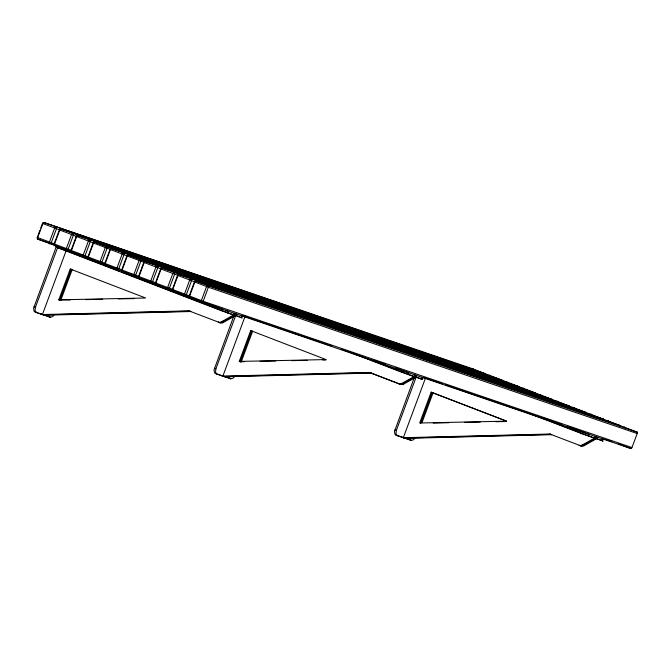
<?xml version="1.0" encoding="UTF-8"?>
<svg xmlns="http://www.w3.org/2000/svg" width="671" height="671" viewBox="0 0 671 671"><rect width="100%" height="100%" fill="white"/><g stroke="black" fill="none" stroke-linecap="round" stroke-linejoin="round"><path stroke-width="1.01" d="M56.549 245.955L33.55 308.358L34.129 311.327L36.46 312.527L50.266 317.24L52.623 316.603L53.764 315.32M57.991 246.593L35.429 307.243L35.06 310.606L36.46 312.527M233.793 316.15L213.999 369.939L214.577 372.908L216.909 374.108L230.723 378.821L233.072 378.184L234.221 376.901M235.613 315.781L215.886 368.824L215.508 372.187L216.909 374.108M414.25 377.731L394.456 431.52L395.034 434.489L397.366 435.689L411.172 440.402L413.529 439.765L414.67 438.482M416.406 376.431L396.335 430.405L395.965 433.768L397.366 435.689M59.425 247.029L37.886 239.17A1.401 1.183 -71.2 0 1 37.274 237.433L37.853 235.873M38.146 235.093L39.883 230.421M40.755 228.09L42.491 223.418A1.401 1.183 -71.2 0 1 44.076 222.529L472.862 368.857L485.058 373.655L43.548 222.445L44.076 222.529A1.401 0.755 -69 0 0 42.877 223.594L37.66 237.609A1.401 0.755 -69 0 0 37.886 239.17L56.49 245.519M55.894 239.253L53.974 243.875L71.042 250.291M56.188 238.482L59.375 229.91A1.401 1.183 -71.2 0 1 60.96 229.021L489.746 375.349L501.942 380.147L60.432 228.937L60.96 229.021A1.401 0.755 -69 0 0 59.753 230.094L54.544 244.11A1.401 0.755 -69 0 0 54.77 245.661L82.181 255.525M94.175 260.356L71.654 252.162A1.401 1.183 -71.2 0 1 71.042 250.426L72.778 245.754M73.072 244.974L76.259 236.41A1.401 1.183 -71.2 0 1 77.844 235.521L506.63 381.849L518.826 386.647L77.316 235.437L77.844 235.521A1.401 0.755 -69 0 0 76.637 236.586L71.428 250.602A1.401 0.755 -69 0 0 71.654 252.162L91.239 258.838M70.203 299.945L58.788 299.836L70.254 269.012L72.166 269.658L60.7 300.491M59.744 300.163L71.21 269.339M112.032 267.184L88.538 258.654A1.401 1.183 -71.2 0 1 87.926 256.918L88.798 254.586M89.084 253.806L92.85 243.682M136.75 276.351L105.422 265.154A1.401 1.183 -71.2 0 1 104.81 263.409L105.683 261.078M105.968 260.298L110.027 249.402A1.401 1.183 -71.2 0 1 111.612 248.513L540.398 394.833L552.594 399.639L111.084 248.421M121.988 269.13L126.903 255.894A1.401 1.183 -71.2 0 1 127.071 255.567M160.73 285.997L139.191 278.138A1.401 1.183 -71.2 0 1 138.578 276.402L139.157 274.85M139.451 274.07L141.187 269.398M141.472 268.618L143.787 262.386A1.401 1.183 -71.2 0 1 145.381 261.497L574.166 407.825L586.362 412.623L144.852 261.413L145.381 261.497A1.401 0.755 -69 0 0 144.173 262.571L138.964 276.586A1.401 0.755 -69 0 0 139.191 278.138L155.831 283.816M155.462 282.902L160.671 268.886A1.401 1.183 -71.2 0 1 162.265 267.997L591.042 414.326L603.246 419.123L161.728 267.905L162.265 267.997A1.401 0.755 -69 0 0 161.057 269.063L155.848 283.078A1.401 0.755 -69 0 0 156.075 284.638L181.522 293.831M195.471 299.325L172.959 291.13A1.401 1.183 -71.2 0 1 172.346 289.394L174.083 284.722M174.376 283.942L177.555 275.378A1.401 1.183 -71.2 0 1 179.149 274.489L607.926 420.818L620.13 425.615L178.612 274.405L179.149 274.489A1.401 0.755 -69 0 0 177.941 275.563L172.732 289.57A1.401 0.755 -69 0 0 172.959 291.13L190.581 297.144M630.899 448.555L201.585 302.143L189.843 297.622A1.401 1.183 -71.2 0 1 189.23 295.886L190.094 293.554M190.388 292.774L194.154 282.65M240.394 317.19L242.214 317.92L221.279 310.665L221.925 308.912L211.365 304.844M227.603 312.98L228.257 311.227L225.305 310.178M236.117 313.911L235.462 315.664L223.242 322.508A4.672 3.934 -71.2 0 1 220.163 322.793L218.251 322.139A4.672 3.934 -71.2 0 0 221.329 321.854L233.55 315.009L234.204 313.256M235.16 313.583L234.506 315.336L222.286 322.181A4.672 3.934 -71.2 0 1 219.207 322.466M241.409 317.693L242.063 315.94L242.868 316.167M245.192 316.083L222.856 376.137L369.394 372.447L371.306 373.101L224.768 376.792L223.3 376.23M239.245 361.417L250.711 330.593L252.623 331.239L241.157 362.072L239.245 361.417L326.072 359.581L250.711 330.593M251.667 330.92L240.201 361.744L244.387 361.661M416.045 376.926L422.671 379.501L401.728 372.246L402.382 370.493L395.655 367.909M408.052 374.561L408.706 372.808L402.382 370.493M369.394 372.447L398.708 383.72A4.672 3.934 -71.2 0 0 401.778 383.435L414.007 376.59L414.653 374.837M415.609 375.164L414.963 376.917L402.734 383.762A4.672 3.934 -71.2 0 1 399.664 384.047M416.565 375.492L415.919 377.245L403.69 384.089A4.672 3.934 -71.2 0 1 400.621 384.374L398.708 383.72M420.851 378.771L421.178 377.89M421.866 379.274L422.512 377.521L423.317 377.748M425.649 377.664L403.313 437.718L549.851 434.028L551.763 434.682L405.225 438.373L401.845 437.157M431.159 392.174L419.694 422.998L506.521 421.162L431.159 392.174L506.504 421.078M420.65 423.326L432.116 392.501M421.967 422.688L433.072 392.82M602.466 440.805L603.12 441.082L582.185 433.827L582.831 432.074L571.306 427.637M588.509 436.142L589.155 434.389L582.831 432.074M597.022 437.073L596.368 438.826L584.139 445.67A4.672 3.934 -71.2 0 1 581.069 445.955L579.157 445.301A4.672 3.934 -71.2 0 0 582.227 445.016L594.456 438.171L595.11 436.418M596.066 436.746L595.412 438.498L583.183 445.343A4.672 3.934 -71.2 0 1 580.113 445.628M601.627 439.471L601.3 440.352L596.502 438.507M602.315 440.855L602.969 439.102L603.774 439.329L603.12 439.052M106.345 246.609L535.71 393.139L523.514 388.341L94.2 241.929L106.538 246.685M140.113 259.602L569.478 406.131L557.282 401.333L127.968 254.921L140.306 259.669M207.649 285.578L637.014 432.107M49.78 243.64L49.637 243.69A1.401 0.755 -69 0 1 49.411 242.13L54.619 228.115A1.401 0.755 -69 0 1 55.827 227.05A1.401 1.183 -71.2 0 1 56.439 228.786L51.222 242.801A1.401 1.183 -71.2 0 1 49.637 243.69L49.956 243.699M66.664 250.132L66.521 250.182A1.401 0.755 -69 0 1 66.286 248.622L71.503 234.615A1.401 0.755 -69 0 1 72.711 233.542A1.401 1.183 -71.2 0 1 73.324 235.278L68.106 249.293A1.401 1.183 -71.2 0 1 66.521 250.182L66.84 250.199M83.539 256.624L83.405 256.674A1.401 0.755 -69 0 1 83.17 255.123L88.387 241.107A1.401 0.755 -69 0 1 89.587 240.033A1.401 1.183 -71.2 0 1 90.208 241.778L84.991 255.785A1.401 1.183 -71.2 0 1 83.405 256.674L83.724 256.691M100.424 263.124L100.289 263.175A1.401 0.755 -69 0 1 100.054 261.615L105.272 247.599A1.401 0.755 -69 0 1 106.471 246.534A1.401 1.183 -71.2 0 1 107.083 248.27L101.875 262.286A1.401 1.183 -71.2 0 1 100.289 263.175L100.608 263.191M117.308 269.616L117.173 269.667A1.401 0.755 -69 0 1 116.939 268.106L122.156 254.099A1.401 0.755 -69 0 1 123.355 253.026A1.401 1.183 -71.2 0 1 123.967 254.762L118.759 268.777A1.401 1.183 -71.2 0 1 117.173 269.667L117.492 269.683M134.192 276.108L121.854 271.361M151.076 282.608L150.933 282.659A1.401 0.755 -69 0 1 150.707 281.099L155.915 267.083A1.401 0.755 -69 0 1 157.123 266.018A1.401 1.183 -71.2 0 1 157.735 267.754L152.527 281.77A1.401 1.183 -71.2 0 1 150.933 282.659L151.26 282.676M167.96 289.1L167.817 289.151A1.401 0.755 -69 0 1 167.591 287.599L172.799 273.583A1.401 0.755 -69 0 1 174.007 272.51A1.401 1.183 -71.2 0 1 174.619 274.254L169.411 288.262A1.401 1.183 -71.2 0 1 167.817 289.151L168.144 289.167M184.844 295.601L184.701 295.651A1.401 0.755 -69 0 1 184.475 294.091L189.683 280.075A1.401 0.755 -69 0 1 190.891 279.01A1.401 1.183 -71.2 0 1 191.503 280.746L186.295 294.762A1.401 1.183 -71.2 0 1 184.701 295.651L185.028 295.659M201.728 302.093L201.585 302.143A1.401 0.755 -69 0 1 201.359 300.583L206.567 286.576A1.401 0.755 -69 0 1 207.775 285.502L207.842 285.653M472.72 368.907L472.862 368.857A1.401 0.755 -69 0 1 473.223 369.411M523.372 388.392L523.514 388.341A1.401 0.755 -69 0 1 523.875 388.895M557.14 401.384L557.282 401.333A1.401 0.755 -69 0 1 557.576 401.627M574.024 407.876L574.166 407.825A1.401 0.755 -69 0 1 574.527 408.387M590.908 414.376L591.042 414.326A1.401 0.755 -69 0 1 591.411 414.879M607.792 420.868L607.926 420.818A1.401 0.755 -69 0 1 608.22 421.111M624.676 427.36L637.014 432.116M40.939 313.994L44.32 315.211L190.858 311.52L188.945 310.866L42.407 314.556L66.186 250.627L102.218 264.483M43.363 314.884L189.901 311.193M404.269 438.046L550.807 434.355M58.788 299.836L145.615 297.999L70.254 269.012M85.896 299.61L102.638 299.258M118.331 298.922L134.024 298.595M260.071 361.325L275.764 360.998M291.457 360.663L307.15 360.327M322.843 360L325.98 359.933M433.206 423.065L448.899 422.73M464.592 422.394L480.277 422.067M495.97 421.732L506.437 421.514M44.336 315.152L49.889 316.704M215.441 373.546L230.346 378.285M395.89 435.127L410.795 439.866M134.376 276.175L134.049 276.167A1.401 0.755 -69 0 1 133.823 274.607L139.04 260.591A1.401 0.755 -69 0 1 140.239 259.526A1.401 1.183 -71.2 0 1 140.851 261.262L135.643 275.269A1.401 1.183 -71.2 0 1 134.049 276.167L146.781 280.503M201.912 302.16L201.585 302.143A1.401 1.183 -71.2 0 0 203.179 301.254L208.387 287.238A1.401 1.183 -71.2 0 0 207.775 285.502L195.496 280.897L624.81 427.31A1.401 0.755 -69 0 1 625.179 427.872M630.824 448.522L618.628 443.95A1.401 1.183 -71.2 0 1 618.36 443.799M111.084 248.429L111.612 248.513A1.401 0.755 -69 0 0 110.405 249.578L105.196 263.594A1.401 0.755 -69 0 0 105.422 265.154L117.173 269.163M155.278 282.852L172.346 289.268M42.491 223.418L59.375 229.784M59.375 229.91L77.232 236.62M76.259 236.41L93.143 242.776M110.027 249.402L126.911 255.768M126.903 255.894L143.787 262.26M143.787 262.386L160.671 268.761M160.671 268.886L178.536 275.588M177.555 275.378L194.439 281.745M37.274 237.433L54.158 243.799M71.042 250.426L87.926 256.792M87.926 256.918L104.81 263.284M104.81 263.409L121.694 269.784M138.578 276.402L155.462 282.768M172.346 289.394L189.23 295.76M189.23 295.886L203.179 301.254L631.839 447.507M110.027 249.268L93.143 242.902A1.401 1.183 -71.2 0 1 94.728 242.013A1.401 0.755 -69 0 0 93.521 243.087L88.312 257.094A1.401 0.755 -69 0 0 88.538 258.654L105.179 264.332M70.438 251.013L54.317 245.385M57.58 247.691L65.23 250.3M97.11 261.355L100.046 262.361M138.578 276.276L121.694 269.91A1.401 1.183 -71.2 0 0 122.307 271.646L137.974 276.989M171.734 289.981L155.622 284.353M268.895 324.378L273.785 326.047M292.388 332.397L301.195 335.408M315.882 340.415L326.651 344.089M327.633 344.424L330.568 345.431M341.338 349.105L350.145 352.107M495.03 401.552L499.929 403.221M518.524 409.57L527.339 412.581M543.98 418.259L554.749 421.933M567.473 426.278L570.409 427.276M214.317 305.976L189.39 297.345M242.709 315.664L261.304 322.013M262.286 322.348L331.793 346.068M349.415 352.082L358.222 355.085M372.908 360.101L385.632 364.445M423.812 377.471L442.415 383.82M445.351 384.819L475.697 395.177M476.678 395.513L546.186 419.232M547.159 419.568L561.845 424.575M604.923 439.279L611.776 441.61M221.329 321.854L223.242 322.508M401.778 383.435L403.69 384.089M582.227 445.016L584.139 445.67M34.993 311.965L41.896 314.322M42.055 314.372L42.852 314.649M221.925 308.912L223.468 309.49M539.006 416.842L594.456 438.171M524.563 411.659L527.448 412.766M529.369 413.504L582.185 433.827M356.603 354.514L414.007 376.59M345.07 350.447L401.728 372.246M549.851 434.028L581.069 445.955M236.553 315.714L239.438 316.821M104.164 265.238L110.975 267.855M112.921 268.601L119.732 271.218M121.677 271.973L233.55 315.009M56.112 247.121L221.279 310.665M400.621 384.374L370.35 372.774L223.812 376.465L221.388 375.575M188.945 310.866L220.163 322.793M394.867 429.843L396.335 430.405M409.704 439.84L411.172 440.402M214.418 368.262L215.886 368.824M229.256 378.259L230.723 378.821M33.961 306.681L35.429 307.243M48.798 316.678L50.266 317.24M637.047 433.491L208.387 287.238L194.439 281.879A1.401 1.183 -71.2 0 1 196.033 280.981A1.401 0.755 -69 0 0 194.825 282.055L189.616 296.07A1.401 0.755 -69 0 0 189.843 297.622L189.465 297.379M172.506 290.853L172.959 291.13L172.581 290.879M138.738 277.861L139.191 278.138L138.813 277.895M104.97 264.869L105.422 265.154L105.045 264.902M88.086 258.377L88.538 258.654L88.161 258.41M71.201 251.877L71.654 252.162L71.277 251.91M37.433 238.893L37.886 239.17L37.509 238.918M155.697 284.387L156.075 284.638A1.401 1.183 -71.2 0 1 155.362 283.615M121.929 271.394L122.307 271.646A1.401 0.755 -69 0 1 122.08 270.086L127.289 256.07A1.401 0.755 -69 0 1 128.496 255.005A1.401 1.183 -71.2 0 0 127.297 255.29M54.393 245.418L54.77 245.661A1.401 1.183 -71.2 0 1 54.066 244.638M618.561 443.808L618.628 443.95A1.401 0.755 -69 0 0 619.048 443.9M624.869 427.435L624.81 427.31A1.401 1.183 -71.2 0 0 623.619 427.603M607.985 420.943L607.926 420.818A1.401 1.183 -71.2 0 0 606.735 421.103M591.101 414.443L591.042 414.326A1.401 1.183 -71.2 0 0 590.43 414.284M574.217 407.951L574.166 407.825A1.401 1.183 -71.2 0 0 573.244 407.909M557.333 401.459L557.282 401.333A1.401 1.183 -71.2 0 0 556.083 401.619M523.565 388.467L523.514 388.341A1.401 1.183 -71.2 0 0 522.315 388.635M472.912 368.983L472.862 368.857A1.401 1.183 -71.2 0 0 471.939 368.941M485.242 374.057A1.401 1.183 -71.2 0 0 484.605 373.378A1.401 0.755 -69 0 1 484.974 373.932M502.202 380.893A1.401 1.183 -71.2 0 0 501.489 379.87A1.401 0.755 -69 0 1 501.866 380.742M490.124 376.221A1.401 0.755 -69 0 0 489.746 375.349A1.401 1.183 -71.2 0 0 488.823 375.433M518.859 386.756A1.401 1.183 -71.2 0 0 518.373 386.362A1.401 0.755 -69 0 1 518.733 386.924M519.01 387.05A1.401 1.183 -71.2 0 1 519.086 387.385M507.008 382.713A1.401 0.755 -69 0 0 506.63 381.849A1.401 1.183 -71.2 0 0 505.431 382.135M535.894 393.541A1.401 1.183 -71.2 0 0 535.257 392.862A1.401 0.755 -69 0 1 535.617 393.416M552.854 400.377A1.401 1.183 -71.2 0 0 552.141 399.354A1.401 0.755 -69 0 1 552.518 400.226M540.776 395.705A1.401 0.755 -69 0 0 540.398 394.833A1.401 1.183 -71.2 0 0 539.476 394.925M569.729 406.878A1.401 1.183 -71.2 0 0 569.025 405.846A1.401 0.755 -69 0 1 569.352 407.062M586.546 413.026A1.401 1.183 -71.2 0 0 585.909 412.346A1.401 0.755 -69 0 1 586.269 412.9M603.497 419.861A1.401 1.183 -71.2 0 0 602.793 418.838A1.401 0.755 -69 0 1 603.17 419.71M620.381 426.362A1.401 1.183 -71.2 0 0 619.677 425.339A1.401 0.755 -69 0 1 620.004 426.546M608.295 421.371A1.401 0.755 -69 0 1 608.303 421.682M631.235 448.027A1.401 0.755 -69 0 1 630.371 448.471A1.401 1.183 -71.2 0 0 631.956 447.582L637.173 433.567A1.401 1.183 -71.2 0 0 636.561 431.83A1.401 0.755 -69 0 1 636.922 432.392"/></g></svg>
